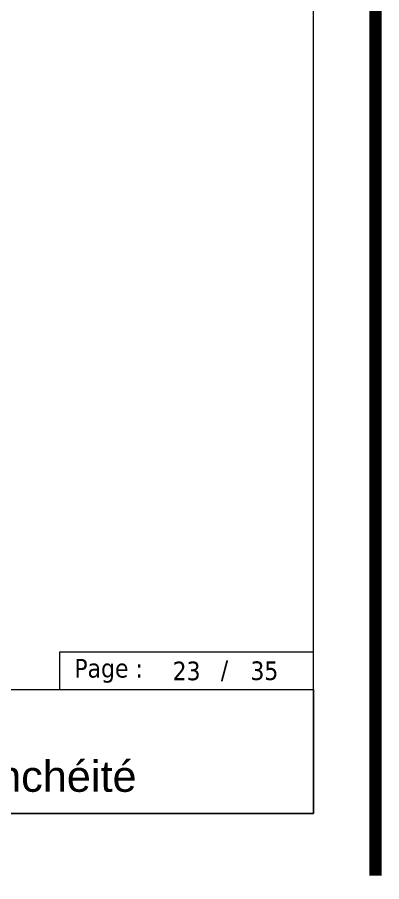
# Model space of a CAD drawing. Header units: millimetres. Extents: x -20000 to 230000, y -17405 to 24510.
# Drawn here: x 37108 to 40050, y -10050 to -3079 of the extents above; entities that cross this region are included whole.
import ezdxf
from ezdxf.enums import TextEntityAlignment as Align

# ---------------------------------------------------------------- set-up
doc = ezdxf.new("R2010")
doc.units = ezdxf.units.MM
doc.header["$PDMODE"] = 35
doc.header["$PDSIZE"] = 0.5
doc.layers.get('0').update_dxf_attribs({"lineweight": 13})
for name, color, linetype, lineweight in [('0 - 1 (validé)', 3, 'Continuous', 13), ('1 - Cartouche', 7, 'Continuous', 13), ('1 - Texte', 7, 'Continuous', 13)]:
    doc.layers.add(name, color=color, linetype=linetype, lineweight=lineweight)
for name, color, linetype, lineweight, plot in [('0 - Trame', 1, 'Continuous', 0, False), ('Intouchable', 252, 'Continuous', 13, False), ('Non visible', 163, 'Continuous', 25, False)]:
    doc.layers.add(name, color=color, linetype=linetype, lineweight=lineweight, plot=plot)
doc.styles.get("Standard").update_dxf_attribs({"font": 'ARIALUNI.TTF'})
doc.styles.add('Texte Poralu', font='tahomabd.ttf')

# ---------------------------------------------------------------- blocks, each defined once
blk = doc.blocks.new('Cadre Coupe_Elev')
for p in [(8000, 1500), (8000, 500)]:
    blk.add_point(p)
at = {"layer": '0 - Trame'}
for points in [[(500, 500), (9500, 500), (9500, 9500), (500, 9500)], [(500, 1500), (9500, 1500), (9500, 500), (500, 500)]]:
    blk.add_lwpolyline(points, close=True, dxfattribs=at)
for p in [(0, 0), (10000, 0)]:
    blk.add_point(p, dxfattribs=at)
at = {"color": 7}
blk.add_attdef('REPERE_1', text='', height=300, dxfattribs=at).set_placement((1000, 9000), align=Align.MIDDLE_CENTER)
at = {"layer": '1 - Texte', "color": 7}
for tag, p in [('DEFINITION1', (5000, 1200)), ('DEFINITION2', (5000, 800))]:
    blk.add_attdef(tag, text='', height=250, dxfattribs=at).set_placement(p, align=Align.MIDDLE_CENTER)
at = {"layer": 'Non visible', "style": 'Texte Poralu'}
for p in [(5447.1, 4905.8), (5447.1, 4605.8)]:
    blk.add_attdef('REPERE_2', text='', height=35, dxfattribs=at).set_placement(p, align=Align.MIDDLE_LEFT)
blk = doc.blocks.new('Cartouche - Total de page')
at = {"layer": '1 - Cartouche', "color": 0, "insert": (0, 0), "char_height": 5, "attachment_point": 5, "style": 'Texte Poralu'}
blk.add_mtext('35', dxfattribs=at)

msp = doc.modelspace()

# ---------------------------------------------------------------- linework, layer by layer
at = {"const_width": 100}
msp.add_lwpolyline([(40000, -10000), (40000, 10000)], dxfattribs=at)
at = {"layer": 'Intouchable'}
msp.add_lwpolyline([(37450, -8500), (39500, -8500), (39500, -8200), (37450, -8200)], close=True, dxfattribs=at)
msp.add_point((38475, -8350), dxfattribs=at)

# ---------------------------------------------------------------- block references
at = {"layer": '0 - 1 (validé)'}
ref = msp.add_blockref('Cadre Coupe_Elev', (30000, -10000), dxfattribs=at)
ref.add_attrib('DEFINITION2', 'PF avec VR / R-2 - Balcon + Etanchéité', dxfattribs={"layer": '1 - Texte', "color": 7, "height": 250}).set_placement((35000, -9200), align=Align.MIDDLE_CENTER)
msp.add_blockref('Cadre Coupe_Elev', (40000, -10000), dxfattribs=at)
at = {"layer": 'Intouchable', "xscale": 30, "yscale": 30, "zscale": 30}
msp.add_blockref('Cartouche - Total de page', (39102.9, -8350), dxfattribs=at)

# ---------------------------------------------------------------- texts
at = {"style": 'Texte Poralu'}
msp.add_attdef('23', text='', height=150, dxfattribs=at).set_placement((38475, -8350), align=Align.MIDDLE_CENTER)
at = {"layer": 'Intouchable', "char_height": 150, "style": 'Texte Poralu'}
for s, insert, attachment_point in [('Page : ', (37569.36, -8350), 4), ('/', (38780.84, -8350), 5)]:
    msp.add_mtext(s, dxfattribs=dict(at, insert=insert, attachment_point=attachment_point))

doc.saveas('drawing.dxf')
